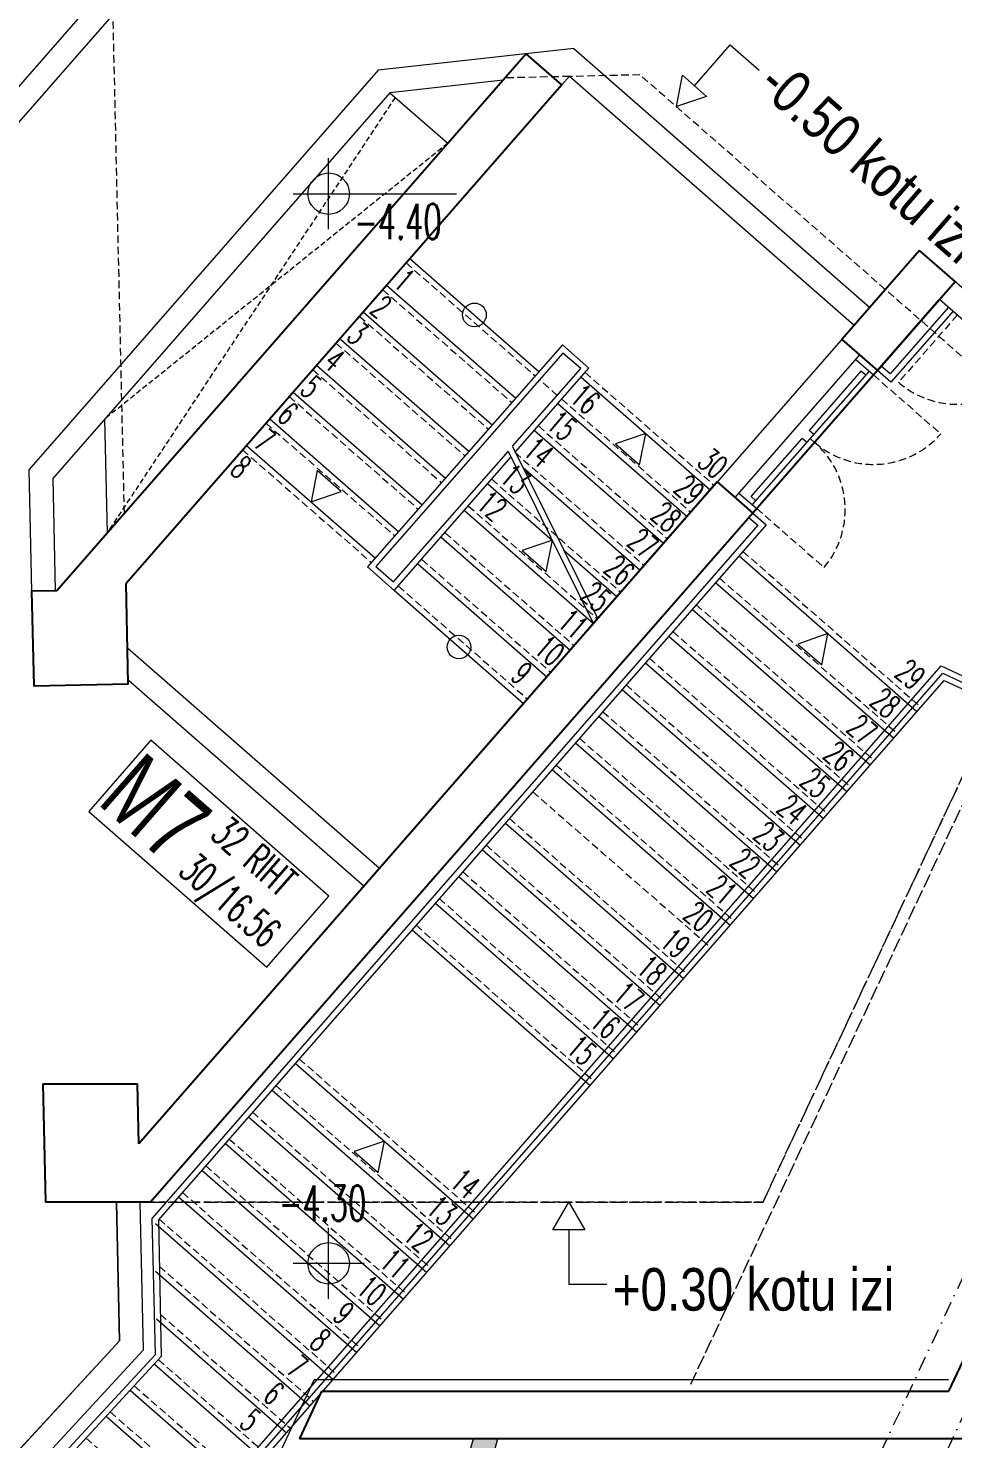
# Model space of a CAD drawing. Header units: millimetres. Extents: x 24907 to 30960, y 3978 to 9944.
# Drawn here: x 25980 to 26762, y 7959 to 9152 of the extents above; entities that cross this region are included whole.
import ezdxf
from ezdxf.enums import TextEntityAlignment as Align

# ---------------------------------------------------------------- set-up
doc = ezdxf.new("R2010")
doc.units = ezdxf.units.MM
for name, pattern in [('ACAD_ISO02W100', [15, 12, -3]), ('DASHDOT', [25.4, 12.7, -6.35, 0, -6.35]), ('DOT', [6.35, 0, -6.35]), ('HIDDEN', [9.525, 6.35, -3.175])]:
    doc.linetypes.add(name, pattern=pattern)
for name, color, linetype, lineweight in [('apn', 100, 'Continuous', 20), ('ax2', 211, 'DASHDOT', 13), ('dv', 1, 'Continuous', 20), ('dv_bims_20', 1, 'Continuous', 20), ('iz', 241, 'DOT', 13), ('kl', 5, 'Continuous', 25), ('kpl', 210, 'Continuous', 13), ('kr', 42, 'Continuous', 9), ('mr', 124, 'Continuous', 13), ('p1', 8, 'HIDDEN', 13), ('p2', 121, 'HIDDEN', 13), ('PR', 200, 'Continuous', 13), ('tkpl', 220, 'Continuous', 5), ('y2', 52, 'Continuous', 13), ('y3', 3, 'Continuous', 13), ('y5', 170, 'Continuous', 13)]:
    doc.layers.add(name, color=color, linetype=linetype, lineweight=lineweight)
doc.layers.add('sdv', color=7, linetype='Continuous', true_color=0x919191)
doc.styles.add('ARIAL', font='arial.ttf', dxfattribs={"width": 0.6, "height": 50})
doc.styles.add('TROMANS', font='romanstw.shx', dxfattribs={"width": 0.6, "height": 60})
doc.styles.add('TRONS', font='arial.ttf', dxfattribs={"width": 0.6, "height": 17.5})

# ---------------------------------------------------------------- blocks, each defined once
blk = doc.blocks.new('mrd_poz1')
at = {"layer": 'y5'}
for p, q in [((0, 120), (0, 60)), ((200, 120), (0, 120)), ((200, 60), (200, 120)), ((0, 60), (0, 40)), ((200, 40), (200, 60)), ((0, 40), (200, 40))]:
    blk.add_line(p, q, dxfattribs=at)
at = {"layer": 'y2', "style": 'TROMANS', "width": 0.6}
for tag, p in [('BASAMAK', (90.6, 91.1)), ('RıHT', (90.6, 50))]:
    blk.add_attdef(tag, p, '', height=25, dxfattribs=at)
at = {"layer": 'y5', "style": 'ARIAL', "width": 0.7}
blk.add_attdef('MERDIVEN_NO', (0, 49.5), '', height=60, dxfattribs=at)

msp = doc.modelspace()

# ---------------------------------------------------------------- hatches: boundary and pattern name
at = {"layer": 'sdv'}
h = msp.add_hatch(color=256, dxfattribs=at)
h.dxf.hatch_style = 1
h.paths.add_polyline_path([(26377, 7959.3), (26356.3, 7959.3), (26290.1, 7715.5), (26309.4, 7710.3)])

# ---------------------------------------------------------------- linework, layer by layer
at = {"layer": 'apn'}
for p, q in [((26577.6, 8755.1), (26683, 8875.5)), ((26691, 8861.9), (26592.2, 8749)), ((26698, 8862.3), (26592.7, 8741.9)), ((26684.1, 8861.9), (26640.2, 8811.7)), ((26679.7, 8871.8), (26694.7, 8858.6)), ((26687.9, 8858.6), (26684.1, 8861.9)), ((26591.3, 8755.8), (26634.3, 8805)), ((26638.1, 8801.7), (26634.3, 8805)), ((26644, 8808.5), (26640.2, 8811.7)), ((26641.2, 8804.9), (26644.9, 8801.6)), ((26580.9, 8758.8), (26596, 8745.7)), ((26595, 8752.5), (26591.3, 8755.8))]:
    msp.add_line(p, q, dxfattribs=at)
at = {"layer": 'ax2'}
for p, q in [((27507.7, 9667.2), (26453, 7419.7)), ((27564, 9669.3), (26496.3, 7394.1))]:
    msp.add_line(p, q, dxfattribs=at)
at = {"layer": 'dv'}
for p, q in [((26290.1, 7715.5), (26356.3, 7959.3)), ((26309.4, 7710.3), (26377, 7959.3))]:
    msp.add_line(p, q, dxfattribs=at)
for points in [[(25323.6, 7444.9), (25575.5, 7490.7), (26077.2, 8034.3), (26074.4, 8159.3), (26083.2, 8159.3), (26750.7, 8922.6), (26891.7, 8799.3), (27122.5, 8799.3), (27302.9, 9173.6)], [(27274.9, 9171), (27109.8, 8819.3), (26899.2, 8819.3), (26733.7, 8964), (26073.2, 8208.6), (26072.1, 8259.3), (25992.1, 8259.3), (25994.3, 8159.3), (26054.4, 8158.8), (26057, 8041.9), (25565.3, 7509.2), (25321.8, 7464.9)], [(26209.2, 7959.3), (26227.9, 7999.3), (26758.2, 7999.3), (27203.6, 8948.6)]]:
    msp.add_lwpolyline(points, dxfattribs=at)
at = {"layer": 'dv_bims_20'}
for p, q in [((26166.4, 9325.4), (25758.4, 8858.8)), ((26176.4, 9306.4), (25778.6, 8851.5)), ((26441.3, 9134.7), (26275.8, 9116.3)), ((26441.3, 9134.7), (26691.7, 8915.8)), ((26275.8, 9116.3), (25980.3, 8778.3)), ((26381.4, 9107.9), (26285.7, 9097.2)), ((26437.6, 9111.4), (26678.5, 8900.8)), ((26285.7, 9097.2), (26000.5, 8771)), ((25980.3, 8778.3), (25982.6, 8675.7)), ((26000.5, 8771), (26002.6, 8676.1)), ((26063.7, 8628), (26276.9, 8441.6)), ((26064.3, 8600.9), (26263.8, 8426.5)), ((26057, 8041.9), (26054.4, 8158.8)), ((26077.2, 8034.3), (26074.4, 8159.3)), ((25565.3, 7509.2), (26057, 8041.9)), ((25575.5, 7490.7), (26077.2, 8034.3))]:
    msp.add_line(p, q, dxfattribs=at)
at = {"layer": 'dv_bims_20', "ltscale": 25}
msp.add_line((26750.7, 8922.6), (26761.8, 8912.8), dxfattribs=at)
at = {"layer": 'dv_bims_20'}
msp.add_lwpolyline([(26437.6, 9111.4), (26431, 9103.9)], dxfattribs=at)
at = {"layer": 'iz', "linetype": 'ACAD_ISO02W100'}
msp.add_line((26908, 8789.3), (26539.9, 8005), dxfattribs=at)
msp.add_line((26908, 8789.3), (26539.9, 8005), dxfattribs=at)
msp.add_lwpolyline([(26083.2, 8159.3), (26601.3, 8159.3), (26901.6, 8799.3)], dxfattribs=at)
at = {"layer": 'kl'}
for p, q in [((27541.5, 9668.4), (26758.2, 7999.3)), ((26431, 9103.9), (26400.9, 9130.2)), ((26763.9, 8937.6), (26733.7, 8964)), ((27203.6, 8948.6), (26758.2, 7999.3)), ((26562.6, 8768.2), (26592.7, 8741.9)), ((25992.1, 8259.3), (25994.3, 8159.3)), ((26073.2, 8208.6), (26072.1, 8259.3)), ((26227.9, 7999.3), (26209.2, 7959.3)), ((26227.9, 7999.3), (26209.2, 7959.3)), ((26227.9, 7999.3), (26758.2, 7999.3)), ((26227.9, 7999.3), (26758.2, 7999.3)), ((26209.2, 7959.3), (26902.2, 7959.3)), ((26209.2, 7959.3), (26902.2, 7959.3))]:
    msp.add_line(p, q, dxfattribs=at)
for points in [[(26400.9, 9130.2), (26003.9, 8676.2)], [(26431, 9103.9), (26062.5, 8682.4)], [(26733.7, 8964), (26667.9, 8888.7), (26698, 8862.3), (26763.9, 8937.6)], [(26562.6, 8768.2), (26073.2, 8208.6)], [(26592.7, 8741.9), (26083.2, 8159.3), (25994.3, 8159.3)], [(26003.9, 8676.2), (25982.6, 8675.7), (25984.4, 8595.7), (26064.4, 8597.5), (26062.5, 8682.4)]]:
    msp.add_lwpolyline(points, dxfattribs=at)
msp.add_arc((26022, 76289.1), 68029.8, 269.974814, 270.042209, dxfattribs=at)
at = {"layer": 'kpl'}
for q in [(26193.4, 7949.3), (26193.4, 7949.3), (26758.2, 8009.3), (26758.2, 8009.3)]:
    msp.add_line((26221.6, 8009.3), q, dxfattribs=at)
at = {"layer": 'kr'}
for p, q in [((26092, 7857.9), (26752, 8612.6)), ((26752, 8612.6), (26992.9, 8499.6)), ((26095.8, 7854.7), (26753.3, 8606.5)), ((26753.3, 8606.5), (26990.8, 8495))]:
    msp.add_line(p, q, dxfattribs=at)
for points in [[(26391.9, 8793.5), (26454.1, 8864.5), (26431.6, 8884.2), (26266.7, 8696.3)], [(26389.5, 8798.3), (26447.1, 8864), (26432, 8877.2), (26273.8, 8696.7)], [(26273.8, 8696.7), (26288.8, 8683.6), (26385.9, 8794.3)], [(26266.7, 8696.3), (26289.3, 8676.5), (26388.3, 8789.4)]]:
    msp.add_lwpolyline(points, dxfattribs=at)
at = {"layer": 'mr'}
for p, q in [((26302.6, 8957.1), (26411.8, 8861.6)), ((26282.9, 8934.5), (26392.1, 8839.1)), ((26263.2, 8911.9), (26372.3, 8816.5)), ((26244.2, 8888.7), (26352.6, 8793.9)), ((26223.7, 8866.8), (26332.7, 8771.4)), ((26447.6, 8856.9), (26556.7, 8761.5)), ((26203.9, 8844.2), (26312.9, 8748.9)), ((26427.8, 8834.4), (26537, 8738.9)), ((26184.2, 8821.6), (26293.3, 8726.1)), ((26408.1, 8811.8), (26517.2, 8716.3)), ((26164.4, 8799), (26273.6, 8703.6)), ((26458, 8648.6), (26386.1, 8793.9)), ((26461.5, 8652.6), (26389.7, 8797.9)), ((26388.3, 8789.2), (26388.5, 8789)), ((26398.3, 8780.4), (26497.5, 8693.7)), ((26368.6, 8766.6), (26423.2, 8718.8)), ((26348.8, 8744), (26458, 8648.6)), ((26329.1, 8721.4), (26438.2, 8626)), ((26433.1, 8710.2), (26477.7, 8671.2)), ((26309.3, 8698.9), (26418.5, 8603.4)), ((26581, 8705.7), (26731.5, 8574)), ((26561.2, 8683.1), (26711.8, 8551.4)), ((26289.6, 8676.3), (26398.7, 8580.8)), ((26541.5, 8660.5), (26692, 8528.9)), ((26521.7, 8637.9), (26672.3, 8506.3)), ((26502, 8615.3), (26652.5, 8483.7)), ((26099.6, 7851.4), (26754.6, 8600.4)), ((26754.6, 8600.4), (26988.7, 8490.5)), ((26482.2, 8592.8), (26632.8, 8461.1)), ((26462.5, 8570.2), (26613, 8438.5)), ((26442.7, 8547.6), (26593.3, 8415.9)), ((26423, 8525), (26573.5, 8393.4)), ((26383.5, 8479.8), (26534, 8348.2)), ((26363.7, 8457.3), (26514.3, 8325.6)), ((26344, 8434.7), (26494.5, 8303)), ((26324.2, 8412.1), (26474.8, 8280.4)), ((26304.5, 8389.5), (26455, 8257.9)), ((26205.7, 8276.6), (26356.3, 8144.9)), ((26186, 8254), (26336.5, 8122.4)), ((26166.2, 8231.4), (26316.8, 8099.8)), ((26146.5, 8208.8), (26297.1, 8077.2)), ((26126.7, 8186.3), (26277.3, 8054.6)), ((26107, 8163.7), (26257.6, 8032)), ((26087.3, 8141.1), (26237.8, 8009.4)), ((26087.5, 8101), (26218.1, 7986.9)), ((26088.3, 8060.5), (26198.3, 7964.3)), ((26086.6, 8022.1), (26178.6, 7941.7)), ((26066.2, 8000.1), (26158.8, 7919.1)), ((26045.9, 7978), (26139.1, 7896.5))]:
    msp.add_line(p, q, dxfattribs=at)
for points in [[(26476.6, 8800.5), (26496.9, 8782.7), (26502.1, 8809.2)], [(26244.5, 8760), (26224.2, 8777.8), (26219, 8751.3)], [(26397.6, 8710.2), (26417.9, 8692.4), (26423.1, 8718.9)], [(26630.7, 8631.1), (26651, 8613.4), (26656.2, 8639.9)], [(26255.5, 8202.1), (26275.8, 8184.3), (26281, 8210.8)]]:
    msp.add_lwpolyline(points, close=True, dxfattribs=at)
for centre in [(26357.2, 8909.4), (26344.1, 8628.6)]:
    msp.add_circle(centre, 10, dxfattribs=at)
at = {"layer": 'p1'}
for p, q in [((26765.7, 8909.4), (26716, 8852.5)), ((26694.7, 8858.6), (26751.7, 8808.8)), ((26596, 8745.7), (26652.9, 8695.9))]:
    msp.add_line(p, q, dxfattribs=at)
for centre, start, end in [((26765.7, 8909.4), 228.8315, 318.8329), ((26694.7, 8858.6), 228.8315, 318.8315), ((26595.2, 8744.7), 319.8059, 48.8329)]:
    msp.add_arc(centre, 75.6, start, end, dxfattribs=at)
at = {"layer": 'p2', "ltscale": 0.7}
for p, q in [((26290.2, 9093.3), (26046.5, 8725)), ((26334.7, 9054.5), (26044.3, 8821.2))]:
    msp.add_line(p, q, dxfattribs=at)
at = {"layer": 'p2'}
for p, q in [((26299.4, 8953.3), (26408.5, 8857.9)), ((26279.6, 8930.7), (26388.8, 8835.3)), ((26259.9, 8908.2), (26369, 8812.7)), ((26240.1, 8885.6), (26349.3, 8790.1)), ((26220.4, 8863), (26329.5, 8767.5)), ((26427.3, 8841.4), (26412.3, 8854.6)), ((26450.8, 8860.7), (26560, 8765.3)), ((26200.6, 8840.4), (26309.8, 8745)), ((26431.1, 8838.1), (26540.2, 8742.7)), ((26180.9, 8817.8), (26290, 8722.4)), ((26411.3, 8815.5), (26520.5, 8720.1)), ((26161.1, 8795.2), (26270.3, 8699.8)), ((26391.6, 8793), (26500.8, 8697.5)), ((26601.3, 8159.3), (26901.6, 8799.3)), ((26371.8, 8770.4), (26481, 8674.9)), ((26352.1, 8747.8), (26461.3, 8652.3)), ((26332.4, 8725.2), (26441.5, 8629.8)), ((26584.3, 8709.4), (26734.8, 8577.8)), ((26312.6, 8702.6), (26421.8, 8607.2)), ((26564.5, 8686.9), (26715.1, 8555.2)), ((26292.9, 8680), (26402, 8584.6)), ((26544.8, 8664.3), (26695.3, 8532.6)), ((26525, 8641.7), (26675.6, 8510)), ((26505.3, 8619.1), (26655.8, 8487.5)), ((26485.5, 8596.5), (26636.1, 8464.9)), ((26465.8, 8573.9), (26616.3, 8442.3)), ((26446, 8551.4), (26596.6, 8419.7)), ((26426.3, 8528.8), (26576.8, 8397.1)), ((26406.5, 8506.2), (26557.1, 8374.5)), ((26386.8, 8483.6), (26537.3, 8352)), ((26367, 8461), (26517.6, 8329.4)), ((26347.3, 8438.4), (26497.8, 8306.8)), ((26327.5, 8415.9), (26478.1, 8284.2)), ((26307.8, 8393.3), (26458.3, 8261.6)), ((26209, 8280.4), (26359.6, 8148.7)), ((26189.3, 8257.8), (26339.8, 8126.1)), ((26169.5, 8235.2), (26320.1, 8103.5)), ((26149.8, 8212.6), (26300.3, 8081)), ((26130, 8190), (26280.6, 8058.4)), ((26601.3, 8159.3), (26083.2, 8159.3)), ((26110.3, 8167.4), (26260.8, 8035.8)), ((26090.5, 8144.9), (26241.1, 8013.2)), ((26090.8, 8104.8), (26221.3, 7990.6)), ((26091.6, 8064.2), (26201.6, 7968)), ((26089.9, 8025.9), (26181.9, 7945.5)), ((26069.5, 8003.8), (26162.1, 7922.9)), ((26049.2, 7981.8), (26142.4, 7900.3)), ((26028.8, 7959.7), (26122.6, 7877.7))]:
    msp.add_line(p, q, dxfattribs=at)
msp.add_lwpolyline([(27473.2, 9769.3), (27530.2, 9668), (27122.5, 8799.3), (26901.6, 8799.3), (26855.3, 8799.3), (26497.2, 9112.4), (26438, 9111), (26383.1, 9109.8), (26061.1, 8741.7), (26042.5, 9561.8)], dxfattribs=at)
at = {"layer": 'PR'}
for p, q in [((26285.7, 9097.2), (26334.7, 9054.5)), ((26044.3, 8821.2), (26046.5, 8725))]:
    msp.add_line(p, q, dxfattribs=at)
at = {"layer": 'tkpl'}
for p, q in [((26087.3, 8030.5), (26084.7, 8145.7)), ((26090, 8144.3), (26092.3, 8028.6)), ((25580.5, 7481.5), (26087.3, 8030.5)), ((25583.1, 7476.8), (26092.3, 8028.6))]:
    msp.add_line(p, q, dxfattribs=at)
for points in [[(26762, 8912.7), (26709.3, 8852.5), (26698, 8862.3)], [(26758.2, 8916), (26708.9, 8859.5), (26701.3, 8866.1)], [(26589.4, 8738.1), (26596.9, 8731.6), (26084.7, 8145.7)], [(26592.7, 8741.9), (26604, 8732), (26090, 8144.3)]]:
    msp.add_lwpolyline(points, dxfattribs=at)
at = {"layer": 'y3'}
for p, q in [((26233.9, 8981.9), (26233.9, 9041.9)), ((26203.9, 9011.9), (26342.1, 9011.9)), ((26233.9, 8077.5), (26233.9, 8137.5)), ((26203.9, 8107.5), (26263.9, 8107.5))]:
    msp.add_line(p, q, dxfattribs=at)
for points in [[(26543.4, 9103.1), (26573.6, 9137.7), (26597.9, 9116.4)], [(26437, 8135.9), (26437, 8089.9), (26469.3, 8089.9)]]:
    msp.add_lwpolyline(points, dxfattribs=at)
for points in [[(26543.4, 9103.1), (26553.5, 9094.2), (26528, 9085.5), (26533.2, 9112)], [(26437, 8135.9), (26423.5, 8135.9), (26437, 8159.3), (26450.5, 8135.9)]]:
    msp.add_lwpolyline(points, close=True, dxfattribs=at)
for centre in [(26233.9, 9011.9), (26233.9, 8107.5)]:
    msp.add_circle(centre, 17.5, dxfattribs=at)

# ---------------------------------------------------------------- block references
for rotation in [318.8315250352706, 318.8315250332175]:
    msp.add_blockref('mrd_poz1', (26004.6, 8459.4), dxfattribs=dict(rotation=rotation)).add_auto_attribs({'MERDIVEN_NO': 'M7', 'BASAMAK': '32 RIHT', 'RıHT': '30/16.56'})

# ---------------------------------------------------------------- texts
at = {"layer": 'y2', "style": 'TROMANS', "width": 0.6}
for s, p in [('1', (26287.6, 8934.6)), ('2', (26267.9, 8912)), ('3', (26248.1, 8889.4)), ('4', (26228.4, 8866.8)), ('5', (26208.6, 8844.3)), ('16', (26436.7, 8837.4)), ('6', (26188.9, 8821.7)), ('15', (26417, 8814.9)), ('7', (26169.2, 8799.1)), ('14', (26397.2, 8792.3)), ('30', (26544.6, 8783)), ('8', (26149.4, 8776.5)), ('13', (26377.5, 8769.7)), ('29', (26524.8, 8760.4)), ('12', (26357.7, 8747.1)), ('28', (26505.1, 8737.8)), ('27', (26485.3, 8715.2)), ('26', (26465.6, 8692.7)), ('25', (26445.8, 8670.1)), ('11', (26426.3, 8647.2)), ('10', (26406.6, 8624.7)), ('9', (26386.8, 8602.1)), ('29', (26711.7, 8604.5)), ('28', (26690.6, 8580.4)), ('27', (26670.8, 8557.8)), ('26', (26651.1, 8535.3)), ('25', (26631.3, 8512.7)), ('24', (26611.6, 8490.1)), ('23', (26591.8, 8467.5)), ('22', (26572.1, 8444.9)), ('21', (26552.3, 8422.3)), ('20', (26532.6, 8399.8)), ('19', (26512.8, 8377.2)), ('18', (26493.1, 8354.6)), ('17', (26473.3, 8332)), ('16', (26453.6, 8309.4)), ('15', (26433.8, 8286.8)), ('14', (26335.1, 8173.9)), ('13', (26315.3, 8151.3)), ('12', (26295.6, 8128.8)), ('11', (26275.8, 8106.2)), ('10', (26256.1, 8083.6)), ('9', (26236.4, 8061)), ('8', (26216.6, 8038.4)), ('7', (26196.9, 8015.8)), ('6', (26177.1, 7993.3)), ('5', (26157.4, 7970.7))]:
    msp.add_text(s, height=20, rotation=319.6023, dxfattribs=at).set_placement(p)
at = {"layer": 'y3', "style": 'TRONS', "width": 0.8}
for s, rotation, p in [('-0.50 kotu izi', 318.8338, (26595.1, 9100.8)), ('+0.30 kotu izi', 0.0027, (26474.2, 8067.5))]:
    msp.add_text(s, height=36, rotation=rotation, dxfattribs=at).set_placement(p)
at = {"layer": 'y3', "style": 'TROMANS', "width": 0.6}
for s, p in [('-4.40', (26292.5, 8973.4)), ('-4.30', (26228.7, 8143.4))]:
    msp.add_text(s, height=30, rotation=360, dxfattribs=at).set_placement(p, align=Align.CENTER)

doc.saveas('drawing.dxf')
